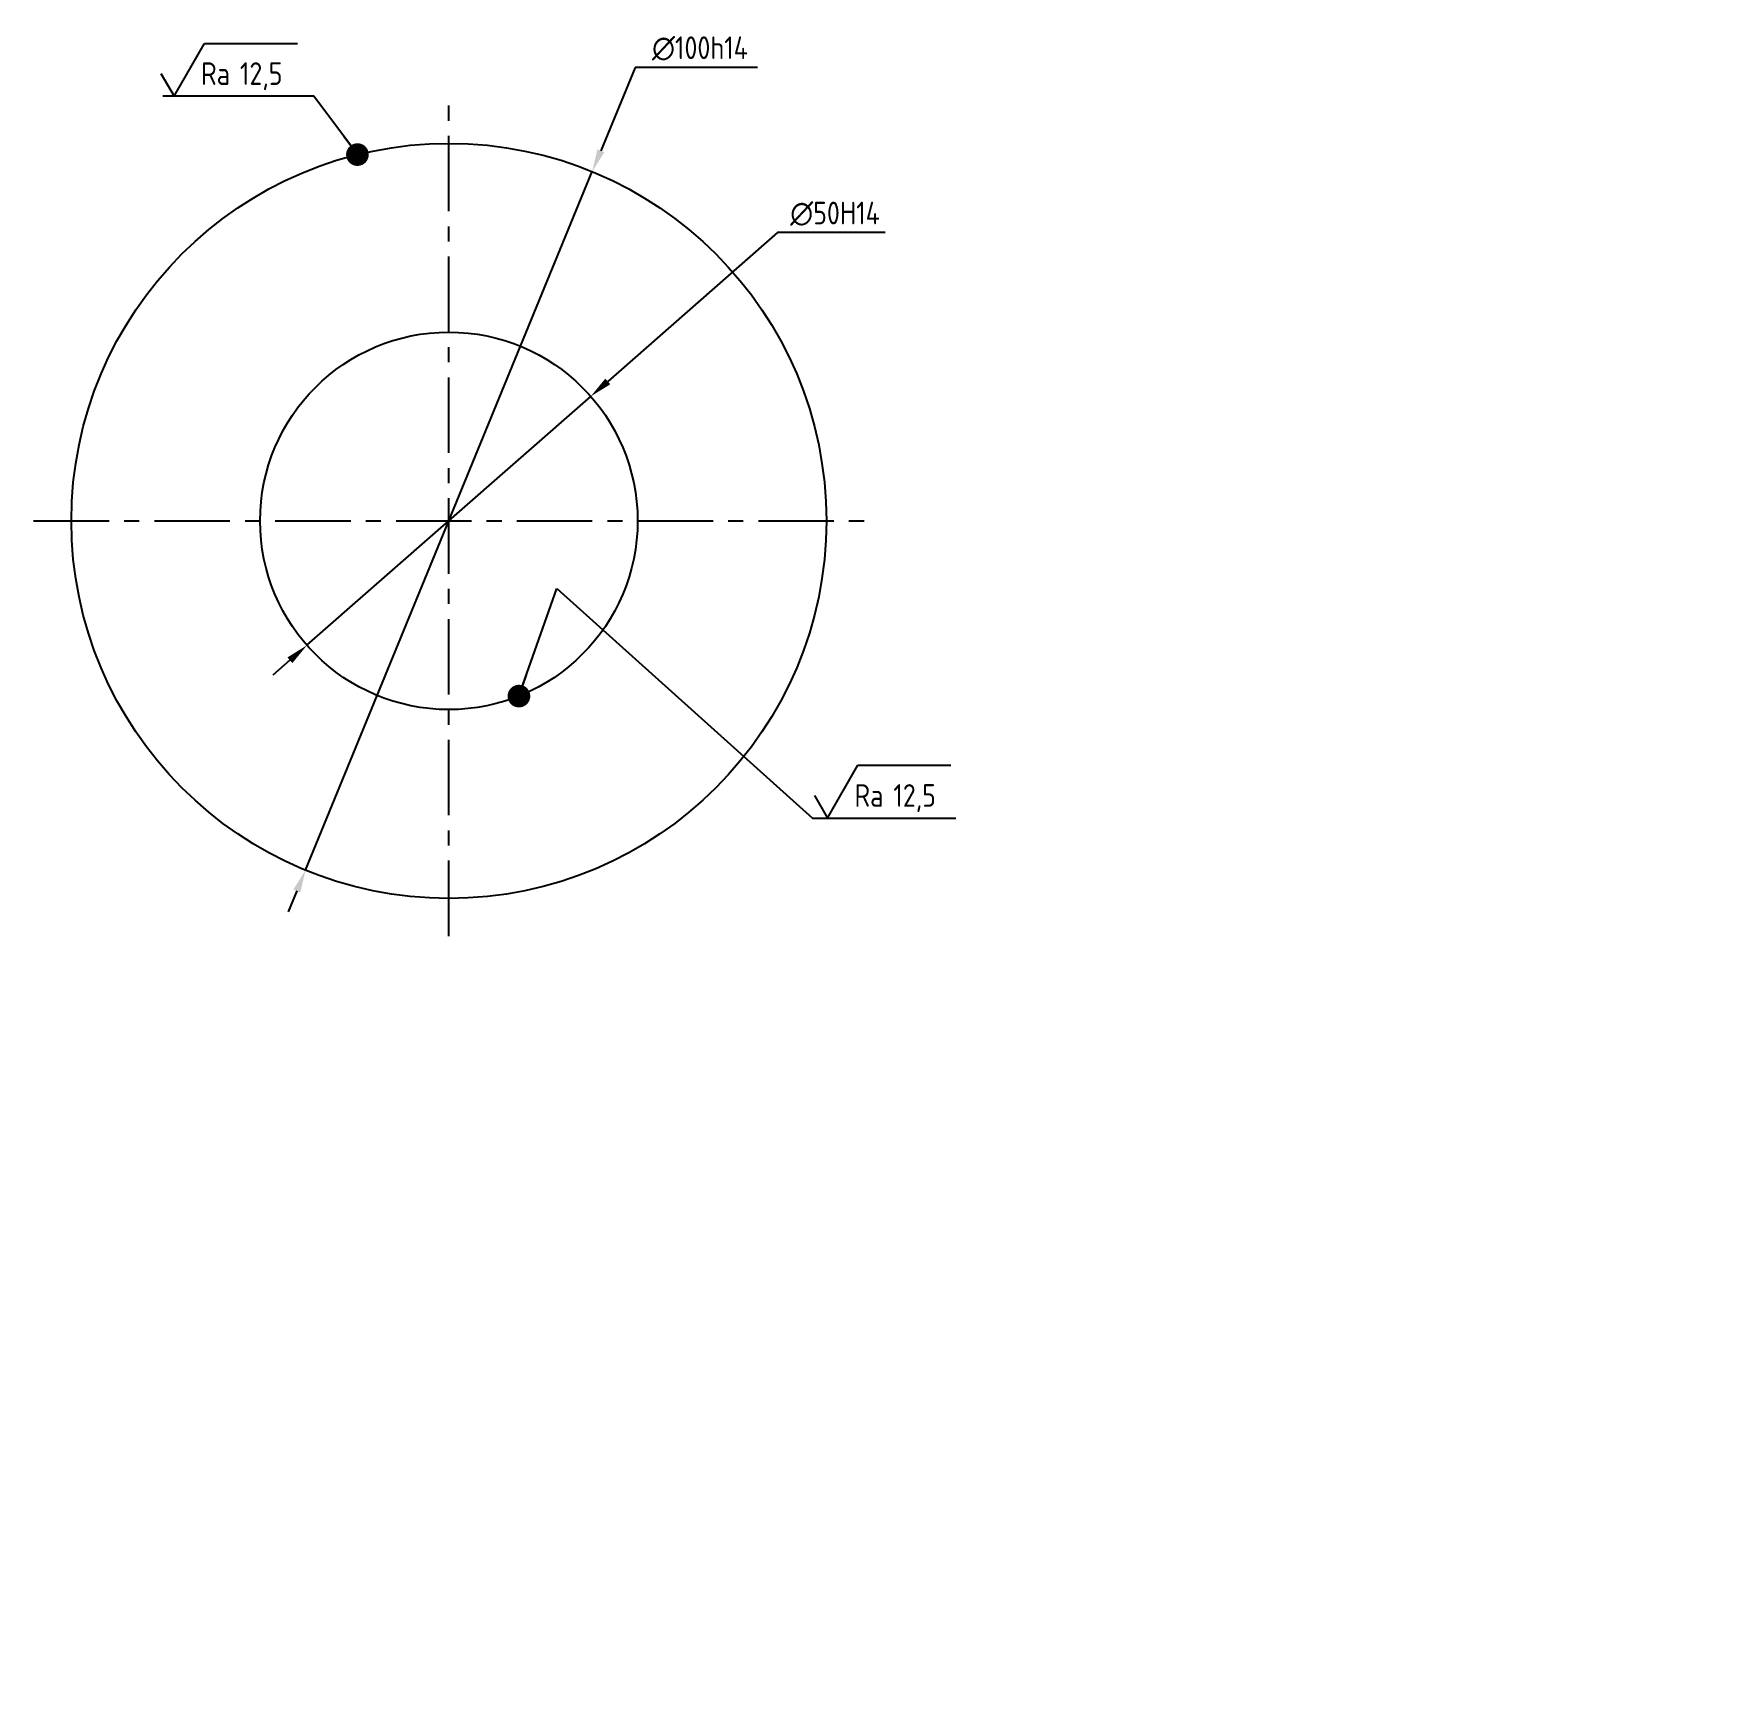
# Model space of a CAD drawing. Header units: millimetres. Extents: x 2 to 225, y 35 to 253.
# The model-space entities are those that its viewports show. They can reach past a viewport. Long polylines and large blocks are cut down to what shows.
import ezdxf

# ---------------------------------------------------------------- set-up
doc = ezdxf.new("R2010")
doc.units = ezdxf.units.MM
doc.header["$LTSCALE"] = 4
doc.linetypes.add('CENTER', pattern=[2, 1.25, -0.25, 0.25, -0.25])
for name, color, linetype in [('Cen', 5, 'CENTER'), ('Cont', 6, 'Continuous'), ('Dim', 7, 'Continuous'), ('Text', 3, 'Continuous')]:
    doc.layers.add(name, color=color, linetype=linetype)
doc.styles.add('Style1', font='romans.shx', dxfattribs={"width": 0.8})
doc.dimstyles.new('Lin', dxfattribs={"dimtxt": 3, "dimasz": 3, "dimexe": 1.25, "dimexo": 0, "dimgap": 1, "dimtad": 1, "dimtoh": 1, "dimdec": 3, "dimtxsty": 'Style1', "dimcen": 2.5, "dimclrt": 3, "dimadec": 0, "dimazin": 0, "dimtfac": 1, "dimtdec": 3, "dimtmove": 0, "dimatfit": 3, "dimldrblk": 'DOT', "dimfxl": 1, "dimarcsym": 0})

# ---------------------------------------------------------------- blocks, each defined once
blk = doc.blocks.new('*D8')
at = {"layer": 'Defpoints', "color": 0, "transparency": 16777216}
for p in [(76.08, 234.69), (38.1, 142.18)]:
    blk.add_point(p, dxfattribs=at)
at = {"layer": 'Dim', "color": 0, "lineweight": -2, "transparency": 16777216}
for p, q in [((81.75, 248.5), (77.22, 237.46)), ((97.95, 248.5), (81.75, 248.5)), ((38.1, 142.18), (76.08, 234.69)), ((36.96, 139.41), (35.82, 136.63))]:
    blk.add_line(p, q, dxfattribs=at)
at = {"layer": 'Dim', "color": 0, "transparency": 16777216}
for points in [[(76.76, 237.65), (77.68, 237.27), (76.08, 234.69)], [(36.5, 139.6), (37.42, 139.22), (38.1, 142.18)]]:
    blk.add_solid(points, dxfattribs=at)
at = {"layer": 'Dim', "color": 3, "transparency": 16777216, "insert": (90.35, 251), "char_height": 3, "attachment_point": 5, "style": 'Style1'}
blk.add_mtext('∅100h14', dxfattribs=at)
blk = doc.blocks.new('_Dot')
at = {"color": 0, "linetype": 'ByBlock', "lineweight": -2}
blk.add_line((-0.5, 0), (-1, 0), dxfattribs=at)
at = {"color": 0, "linetype": 'ByBlock', "const_width": 0.5}
blk.add_lwpolyline([(-0.25, 0, 1), (0.25, 0, 1)], format="xyb", close=True, dxfattribs=at)
blk = doc.blocks.new('*D9')
at = {"layer": 'Defpoints', "color": 0, "transparency": 16777216}
for p in [(75.88, 204.92), (38.29, 171.95)]:
    blk.add_point(p, dxfattribs=at)
at = {"layer": 'Dim', "color": 0, "lineweight": -2, "transparency": 16777216}
for p, q in [((100.61, 226.61), (78.14, 206.9)), ((114.87, 226.61), (100.61, 226.61)), ((38.29, 171.95), (75.88, 204.92)), ((36.04, 169.97), (33.78, 167.99))]:
    blk.add_line(p, q, dxfattribs=at)
at = {"layer": 'Dim', "color": 0, "transparency": 16777216}
for points in [[(77.81, 207.27), (78.47, 206.52), (75.88, 204.92)], [(35.71, 170.35), (36.37, 169.6), (38.29, 171.95)]]:
    blk.add_solid(points, dxfattribs=at)
at = {"layer": 'Dim', "color": 3, "transparency": 16777216, "insert": (108.24, 229.11), "char_height": 3, "attachment_point": 5, "style": 'Style1'}
blk.add_mtext('∅50H14', dxfattribs=at)
blk = doc.blocks.new('sherISO_01')
at = {"layer": 'Text'}
blk.add_line((4.04, 7), (16.36, 7), dxfattribs=at)
blk.add_lwpolyline([(-1.73, 3), (0, 0), (4.04, 7)], dxfattribs=at)
at = {"layer": 'Text', "style": 'Style1', "width": 0.8}
blk.add_text('Ra', height=3, dxfattribs=at).set_placement((3.58, 1.5))
blk.add_attdef('12,5', (8.73, 1.5), '', height=3, dxfattribs=at)

msp = doc.modelspace()

# ---------------------------------------------------------------- linework, layer by layer
at = {"layer": 'Cen', "ltscale": 2}
for p, q in [((57.088, 133.4351), (57.088, 243.4351)), ((2.088, 188.4351), (112.088, 188.4351))]:
    msp.add_line(p, q, dxfattribs=at)
at = {"layer": 'Cont'}
for radius in [50, 25]:
    msp.add_circle((57.088, 188.4351), radius, dxfattribs=at)
at = {"layer": 'Dim'}
msp.add_line((105.2375, 149.0634), (124.2375, 149.0634), dxfattribs=at)

# ---------------------------------------------------------------- block references
for p in [(20.6875, 244.6749), (107.2375, 149.0634)]:
    msp.add_blockref('sherISO_01', p, dxfattribs=at).add_auto_attribs({'12,5': '12,5'})

# ---------------------------------------------------------------- dimensions: what is measured, and where the dimension line sits
for p1, p2, text, picture, middle in [((38.0979, 142.1817), (76.0781, 234.6885), '<>h14', '*D8', (90.3496, 248.5022)), ((38.2932, 171.9502), (75.8828, 204.9201), '<>H14', '*D9', (108.2396, 226.6092))]:
    dim = msp.add_diameter_dim_2p(p1=p1, p2=p2, text=text, dimstyle='Lin', override={"dimarcsym": 1}, dxfattribs=at)
    dim.commit()
    dim.dimension.update_dxf_attribs({"geometry": picture, "text_midpoint": middle, "dimtype": 163})

# ---------------------------------------------------------------- leaders
for points in [[(44.9805, 236.9471), (39.1875, 244.6749), (19.1875, 244.6749)], [(66.3715, 165.2227), (71.3892, 179.4743), (105.2375, 149.0634)]]:
    msp.add_leader(points, dimstyle='Lin', override={"dimscale": 1}, dxfattribs=at)

doc.saveas('drawing.dxf')
